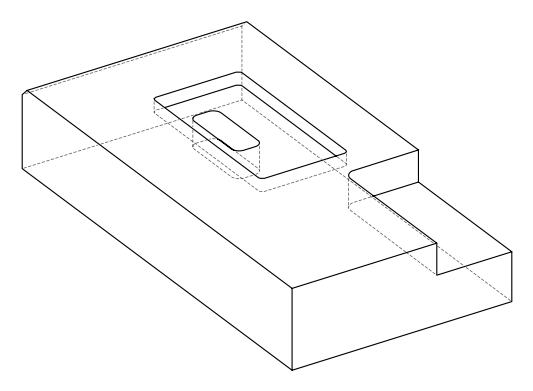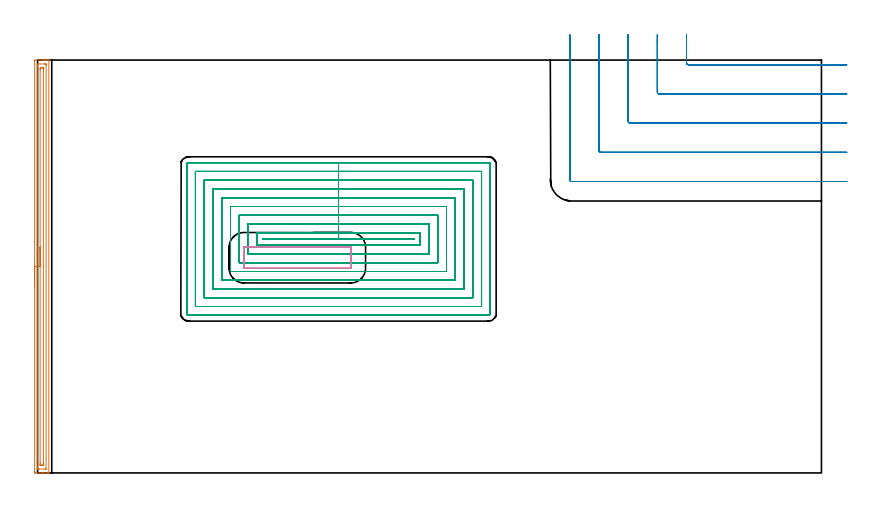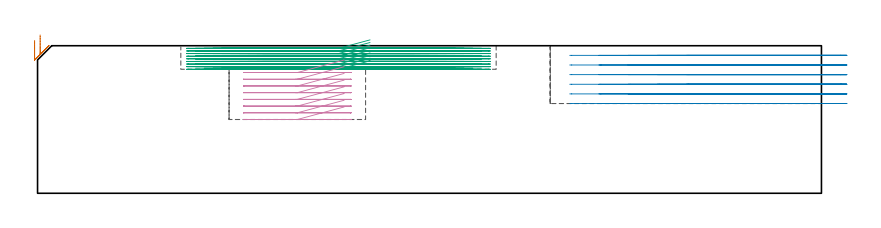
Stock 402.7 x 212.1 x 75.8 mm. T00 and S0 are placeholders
(PLAN: 4 operations, 3 tool changes, 75.3 min)
(1 AREA_MILL | FG_CHAMFER_SURFACE | UGT0205_001 | 5.29 min | 5651 mm3)
(2 MILL_CORNER_NOTCH_RECTANGULAR | CORNER_NOTCH_RECTANGULAR | UGT0201_136 | Follow Part, ap 5, ae 75% | 10.32 min | 298781 mm3)
(3 MILL_RECTANGULAR_POCKET | POCKET_RECTANGULAR_STRAIGHT | NXT0201_008 | Follow Part, ap 1.5, ae 75% | 56.78 min | 165324 mm3)
(4 MILL_RECTANGULAR_POCKET_1 | POCKET_RECTANGULAR_STRAIGHT_1 | UGT0201_133 | Follow Part, ap 3.75, ae 75% | 2.95 min | 45562 mm3)
(TOOL UGT0205_001 | Chamfer Mill 20 x 3 x 45 deg. | D20 FL50 Z2)
(TOOL UGT0201_136 | Carbide End Mill 20.0 | D20 FL30 Z4)
(TOOL NXT0201_008 | ENDMILL 6mm [2P460-0600-NA 1630] | D6 FL26 Z6)
(TOOL UGT0201_133 | Carbide End Mill 15.0 | D15 FL30 Z4)
(OP 1 AREA_MILL)
G17 G21 G94 G90
T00 M6
G54
G17 G0 G90 X-1.5 Y96.05 S1061 M3
G43 Z85.8 H0
Z78.5
G94 G1 Y96.088 Z77.628 F250.
Y96.202 Z76.764
Y96.391 Z75.912
Y96.653 Z75.08
Y96.987 Z74.274
Y97.39 Z73.5
Y97.859 Z72.764
Y98.39 Z72.072
Y98.979 Z71.429
Y99.622 Z70.84
Y100.314 Z70.309
Y101.05 Z69.84
Y101.824 Z69.437
Y102.63 Z69.103
Y103.462 Z68.841
Y104.314 Z68.652
Y105.178 Z68.538
Y106.05 Z68.5
Y211.132
X-1.499 Y211.48 Z68.501
X-1.494 Y212.02 Z68.503
X-1.491 Y212.092 Z68.506
X-0.958 Y212.1 Z69.039
X2.594 Z72.588
X3.138 Z73.135
X3.482 Z73.478
X4.026 Z74.022
X4.37 Z74.365
X5.058 Z75.057
X5.38 Z75.38
X5.764 Y212.093 Z75.755
X5.797 Y212.09 Z75.788
X5.8 Y211.927 Z75.8
Y0.173
X5.797 Y0.01 Z75.788
X5.764 Y0.007 Z75.755
X5.38 Y0. Z75.379
X5.058 Z75.057
X4.37 Z74.365
X3.138 Z73.135
X2.594 Z72.588
X1.978 Z71.973
X-0.958 Y0.001 Z69.039
X-1.2 Y0.003 Z68.797
X-1.492 Y0.008 Z68.506
X-1.494 Y0.08 Z68.503
X-1.499 Y0.62 Z68.501
X-1.5 Y1.165 Z68.5
Y106.05
X-0.086 Z69.914
X-0.085 Y209.709 Z69.915
X-0.07 Y210.09 Z69.93
X0.415 Y210.099 Z70.415
X3.482 Y210.1 Z73.482
X3.967 Y210.099 Z73.967
X4.37 Y210.09 Z74.37
X4.385 Y209.693 Z74.385
X4.386 Y209.677 Z74.386
X4.385 Y2.391 Z74.385
X4.37 Y2.01 Z74.37
X3.885 Y2.001 Z73.885
X0.818 Y2. Z70.818
X0.333 Y2.001 Z70.333
X-0.07 Y2.01 Z69.93
X-0.085 Y2.407 Z69.915
X-0.086 Y2.423 Z69.914
Y106.05
X1.328 Z71.328
X1.329 Y207.013 Z71.329
X1.33 Y207.392 Z71.33
X1.333 Y207.906 Z71.333
X1.336 Y208.086 Z71.336
X1.518 Y208.096 Z71.518
X1.706 Y208.098 Z71.706
X2.402 Y208.1 Z72.402
X2.594 Y208.099 Z72.594
X2.786 Y208.097 Z72.786
X2.914 Y208.093 Z72.914
X2.957 Y208.09 Z72.957
X2.965 Y208.075 Z72.965
X2.967 Y208.032 Z72.967
X2.969 Y207.906 Z72.969
X2.971 Y207.527 Z72.971
X2.972 Y207.013 Z72.972
X2.971 Y5.087 Z72.971
X2.97 Y4.708 Z72.97
X2.967 Y4.194 Z72.967
X2.964 Y4.014 Z72.964
X2.782 Y4.004 Z72.782
X2.594 Y4.002 Z72.594
X1.898 Y4. Z71.898
X1.706 Y4.001 Z71.706
X1.514 Y4.003 Z71.514
X1.386 Y4.007 Z71.386
X1.342 Y4.01 Z71.342
X1.335 Y4.025 Z71.335
X1.333 Y4.068 Z71.333
X1.33 Y4.194 Z71.33
X1.329 Y4.573 Z71.329
X1.328 Y5.087 Z71.328
Y106.05
Y106.922 Z71.367
Y107.787 Z71.48
Y108.638 Z71.669
Y109.47 Z71.932
Y110.276 Z72.265
Y111.05 Z72.668
Y111.786 Z73.137
Y112.478 Z73.668
Y113.121 Z74.257
Y113.71 Z74.901
Y114.242 Z75.593
Y114.71 Z76.328
Y115.113 Z77.102
Y115.447 Z77.908
Y115.709 Z78.74
Y115.898 Z79.592
Y116.012 Z80.457
Y116.05 Z81.328
G0 Z85.8
M5
M2
(OP 2 MILL_CORNER_NOTCH_RECTANGULAR)
G17 G21 G94 G90
T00 M6
G54
G17 G0 G90 X333.4 Y225.1 S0 M3
G43 Z85.8 H0
Z70.85
G94 G1 Y222.1 F250.
Y210.694 F500.
G3 X334.394 Y209.7 R1.
G1 X412.7
X415.7 F250.
G0 Z85.8
X318.4 Y225.1
Z70.85
G1 Y222.1
Y195.694 F500.
G3 X319.394 Y194.7 R1.
G1 X412.7
X415.7 F250.
G0 Z85.8
X303.4 Y225.1
Z70.85
G1 Y222.1
Y180.695 F500.
G3 X304.395 Y179.7 R1.
G1 X412.7
X415.7 F250.
G0 Z85.8
X288.4 Y225.1
Z70.85
G1 Y222.1
Y165.695 F500.
G3 X289.395 Y164.7 R1.
G1 X412.7
X415.7 F250.
G0 Z85.8
X273.4 Y225.1
Z70.85
G1 Y222.1
Y150.695 F500.
G3 X274.395 Y149.7 R1.
G1 X412.7
X415.7 F250.
G0 Z85.8
X333.4 Y225.1
Z65.9
G1 Y222.1
Y210.694 F500.
G3 X334.394 Y209.7 R1.
G1 X412.7
X415.7 F250.
G0 Z85.8
X318.4 Y225.1
Z65.9
G1 Y222.1
Y195.694 F500.
G3 X319.394 Y194.7 R1.
G1 X412.7
X415.7 F250.
G0 Z85.8
X303.4 Y225.1
Z65.9
G1 Y222.1
Y180.695 F500.
G3 X304.395 Y179.7 R1.
G1 X412.7
X415.7 F250.
G0 Z85.8
X288.4 Y225.1
Z65.9
G1 Y222.1
Y165.695 F500.
G3 X289.395 Y164.7 R1.
G1 X412.7
X415.7 F250.
G0 Z85.8
X273.4 Y225.1
Z65.9
G1 Y222.1
Y150.695 F500.
G3 X274.395 Y149.7 R1.
G1 X412.7
X415.7 F250.
G0 Z85.8
X333.4 Y225.1
Z60.95
G1 Y222.1
Y210.694 F500.
G3 X334.394 Y209.7 R1.
G1 X412.7
X415.7 F250.
G0 Z85.8
X318.4 Y225.1
Z60.95
G1 Y222.1
Y195.694 F500.
G3 X319.394 Y194.7 R1.
G1 X412.7
X415.7 F250.
G0 Z85.8
X303.4 Y225.1
Z60.95
G1 Y222.1
Y180.695 F500.
G3 X304.395 Y179.7 R1.
G1 X412.7
X415.7 F250.
G0 Z85.8
X288.4 Y225.1
Z60.95
G1 Y222.1
Y165.695 F500.
G3 X289.395 Y164.7 R1.
G1 X412.7
X415.7 F250.
G0 Z85.8
X273.4 Y225.1
Z60.95
G1 Y222.1
Y150.695 F500.
G3 X274.395 Y149.7 R1.
G1 X412.7
X415.7 F250.
G0 Z85.8
X333.4 Y225.1
Z56.
G1 Y222.1
Y210.694 F500.
G3 X334.394 Y209.7 R1.
G1 X412.7
X415.7 F250.
G0 Z85.8
X318.4 Y225.1
Z56.
G1 Y222.1
Y195.694 F500.
G3 X319.394 Y194.7 R1.
G1 X412.7
X415.7 F250.
G0 Z85.8
X303.4 Y225.1
Z56.
G1 Y222.1
Y180.695 F500.
G3 X304.395 Y179.7 R1.
G1 X412.7
X415.7 F250.
G0 Z85.8
X288.4 Y225.1
Z56.
G1 Y222.1
Y165.695 F500.
G3 X289.395 Y164.7 R1.
G1 X412.7
X415.7 F250.
G0 Z85.8
X273.4 Y225.1
Z56.
G1 Y222.1
Y150.695 F500.
G3 X274.395 Y149.7 R1.
G1 X412.7
X415.7 F250.
G0 Z85.8
X333.4 Y225.1
Z51.05
G1 Y222.1
Y210.694 F500.
G3 X334.394 Y209.7 R1.
G1 X412.7
X415.7 F250.
G0 Z85.8
X318.4 Y225.1
Z51.05
G1 Y222.1
Y195.694 F500.
G3 X319.394 Y194.7 R1.
G1 X412.7
X415.7 F250.
G0 Z85.8
X303.4 Y225.1
Z51.05
G1 Y222.1
Y180.695 F500.
G3 X304.395 Y179.7 R1.
G1 X412.7
X415.7 F250.
G0 Z85.8
X288.4 Y225.1
Z51.05
G1 Y222.1
Y165.695 F500.
G3 X289.395 Y164.7 R1.
G1 X412.7
X415.7 F250.
G0 Z85.8
X273.4 Y225.1
Z51.05
G1 Y222.1
Y150.695 F500.
G3 X274.395 Y149.7 R1.
G1 X412.7
X415.7 F250.
G0 Z85.8
X333.4 Y225.1
Z46.1
G1 Y222.1
Y210.694 F500.
G3 X334.394 Y209.7 R1.
G1 X412.7
X415.7 F250.
G0 Z85.8
X318.4 Y225.1
Z46.1
G1 Y222.1
Y195.694 F500.
G3 X319.394 Y194.7 R1.
G1 X412.7
X415.7 F250.
G0 Z85.8
X303.4 Y225.1
Z46.1
G1 Y222.1
Y180.695 F500.
G3 X304.395 Y179.7 R1.
G1 X412.7
X415.7 F250.
G0 Z85.8
X288.4 Y225.1
Z46.1
G1 Y222.1
Y165.695 F500.
G3 X289.395 Y164.7 R1.
G1 X412.7
X415.7 F250.
G0 Z85.8
X273.4 Y225.1
Z46.1
G1 Y222.1
Y150.695 F500.
G3 X274.395 Y149.7 R1.
G1 X412.7
X415.7 F250.
G0 Z85.8
M5
M2
(OP 3 MILL_RECTANGULAR_POCKET)
G17 G21 G94 G90
T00 M6
G54
G17 G0 G90 X170.814 Y120.4 S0 M3
G43 Z85.8 H1
Z78.8
G94 G1 X154.6 Z74.455 F250.
X115.6 F500.
Y120.
X193.6
Y120.4
X154.6
Y123.4
X112.6
Y117.
X196.6
Y123.4
X154.6
Y127.9
X108.1
Y112.5
X201.1
Y127.9
X154.6
Y132.4
X103.6
Y108.
X205.6
Y132.4
X154.6
Y136.9
X99.1
Y103.5
X210.1
Y136.9
X154.6
Y141.4
X94.6
Y99.
X214.6
Y141.4
X154.6
Y145.9
X90.1
Y94.5
X219.1
Y145.9
X154.6
Y150.4
X85.6
Y90.
X223.6
Y150.4
X154.6
Y154.9
X81.1
Y85.5
X228.1
Y154.9
X154.6
Y159.4
X77.4
G3 X76.6 Y158.6 R0.8
G1 Y81.8
G3 X77.4 Y81. R0.8
G1 X231.8
G3 X232.6 Y81.8 R0.8
G1 Y158.6
G3 X231.8 Y159.4 R0.8
G1 X154.6
X153.6
G0 X170.814 Y120.4 Z77.455
G1 X154.6 Z73.111 F250.
X115.6 F500.
Y120.
X193.6
Y120.4
X154.6
Y123.4
X112.6
Y117.
X196.6
Y123.4
X154.6
Y127.9
X108.1
Y112.5
X201.1
Y127.9
X154.6
Y132.4
X103.6
Y108.
X205.6
Y132.4
X154.6
Y136.9
X99.1
Y103.5
X210.1
Y136.9
X154.6
Y141.4
X94.6
Y99.
X214.6
Y141.4
X154.6
Y145.9
X90.1
Y94.5
X219.1
Y145.9
X154.6
Y150.4
X85.6
Y90.
X223.6
Y150.4
X154.6
Y154.9
X81.1
Y85.5
X228.1
Y154.9
X154.6
Y159.4
X77.4
G3 X76.6 Y158.6 R0.8
G1 Y81.8
G3 X77.4 Y81. R0.8
G1 X231.8
G3 X232.6 Y81.8 R0.8
G1 Y158.6
G3 X231.8 Y159.4 R0.8
G1 X154.6
X153.6
G0 X170.814 Y120.4 Z76.111
G1 X154.6 Z71.767 F250.
X115.6 F500.
Y120.
X193.6
Y120.4
X154.6
Y123.4
X112.6
Y117.
X196.6
Y123.4
X154.6
Y127.9
X108.1
Y112.5
X201.1
Y127.9
X154.6
Y132.4
X103.6
Y108.
X205.6
Y132.4
X154.6
Y136.9
X99.1
Y103.5
X210.1
Y136.9
X154.6
Y141.4
X94.6
Y99.
X214.6
Y141.4
X154.6
Y145.9
X90.1
Y94.5
X219.1
Y145.9
X154.6
Y150.4
X85.6
Y90.
X223.6
Y150.4
X154.6
Y154.9
X81.1
Y85.5
X228.1
Y154.9
X154.6
Y159.4
X77.4
G3 X76.6 Y158.6 R0.8
G1 Y81.8
G3 X77.4 Y81. R0.8
G1 X231.8
G3 X232.6 Y81.8 R0.8
G1 Y158.6
G3 X231.8 Y159.4 R0.8
G1 X154.6
X153.6
G0 X170.814 Y120.4 Z74.767
G1 X154.6 Z70.422 F250.
X115.6 F500.
Y120.
X193.6
Y120.4
X154.6
Y123.4
X112.6
Y117.
X196.6
Y123.4
X154.6
Y127.9
X108.1
Y112.5
X201.1
Y127.9
X154.6
Y132.4
X103.6
Y108.
X205.6
Y132.4
X154.6
Y136.9
X99.1
Y103.5
X210.1
Y136.9
X154.6
Y141.4
X94.6
Y99.
X214.6
Y141.4
X154.6
Y145.9
X90.1
Y94.5
X219.1
Y145.9
X154.6
Y150.4
X85.6
Y90.
X223.6
Y150.4
X154.6
Y154.9
X81.1
Y85.5
X228.1
Y154.9
X154.6
Y159.4
X77.4
G3 X76.6 Y158.6 R0.8
G1 Y81.8
G3 X77.4 Y81. R0.8
G1 X231.8
G3 X232.6 Y81.8 R0.8
G1 Y158.6
G3 X231.8 Y159.4 R0.8
G1 X154.6
X153.6
G0 X170.814 Y120.4 Z73.422
G1 X154.6 Z69.078 F250.
X115.6 F500.
Y120.
X193.6
Y120.4
X154.6
Y123.4
X112.6
Y117.
X196.6
Y123.4
X154.6
Y127.9
X108.1
Y112.5
X201.1
Y127.9
X154.6
Y132.4
X103.6
Y108.
X205.6
Y132.4
X154.6
Y136.9
X99.1
Y103.5
X210.1
Y136.9
X154.6
Y141.4
X94.6
Y99.
X214.6
Y141.4
X154.6
Y145.9
X90.1
Y94.5
X219.1
Y145.9
X154.6
Y150.4
X85.6
Y90.
X223.6
Y150.4
X154.6
Y154.9
X81.1
Y85.5
X228.1
Y154.9
X154.6
Y159.4
X77.4
G3 X76.6 Y158.6 R0.8
G1 Y81.8
G3 X77.4 Y81. R0.8
G1 X231.8
G3 X232.6 Y81.8 R0.8
G1 Y158.6
G3 X231.8 Y159.4 R0.8
G1 X154.6
X153.6
G0 X170.814 Y120.4 Z72.078
G1 X154.6 Z67.733 F250.
X115.6 F500.
Y120.
X193.6
Y120.4
X154.6
Y123.4
X112.6
Y117.
X196.6
Y123.4
X154.6
Y127.9
X108.1
Y112.5
X201.1
Y127.9
X154.6
Y132.4
X103.6
Y108.
X205.6
Y132.4
X154.6
Y136.9
X99.1
Y103.5
X210.1
Y136.9
X154.6
Y141.4
X94.6
Y99.
X214.6
Y141.4
X154.6
Y145.9
X90.1
Y94.5
X219.1
Y145.9
X154.6
Y150.4
X85.6
Y90.
X223.6
Y150.4
X154.6
Y154.9
X81.1
Y85.5
X228.1
Y154.9
X154.6
Y159.4
X77.4
G3 X76.6 Y158.6 R0.8
G1 Y81.8
G3 X77.4 Y81. R0.8
G1 X231.8
G3 X232.6 Y81.8 R0.8
G1 Y158.6
G3 X231.8 Y159.4 R0.8
G1 X154.6
X153.6
G0 X170.814 Y120.4 Z70.733
G1 X154.6 Z66.389 F250.
X115.6 F500.
Y120.
X193.6
Y120.4
X154.6
Y123.4
X112.6
Y117.
X196.6
Y123.4
X154.6
Y127.9
X108.1
Y112.5
X201.1
Y127.9
X154.6
Y132.4
X103.6
Y108.
X205.6
Y132.4
X154.6
Y136.9
X99.1
Y103.5
X210.1
Y136.9
X154.6
Y141.4
X94.6
Y99.
X214.6
Y141.4
X154.6
Y145.9
X90.1
Y94.5
X219.1
Y145.9
X154.6
Y150.4
X85.6
Y90.
X223.6
Y150.4
X154.6
Y154.9
X81.1
Y85.5
X228.1
Y154.9
X154.6
Y159.4
X77.4
G3 X76.6 Y158.6 R0.8
G1 Y81.8
G3 X77.4 Y81. R0.8
G1 X231.8
G3 X232.6 Y81.8 R0.8
G1 Y158.6
G3 X231.8 Y159.4 R0.8
G1 X154.6
X153.6
G0 X170.814 Y120.4 Z69.389
G1 X154.6 Z65.044 F250.
X115.6 F500.
Y120.
X193.6
Y120.4
X154.6
Y123.4
X112.6
Y117.
X196.6
Y123.4
X154.6
Y127.9
X108.1
Y112.5
X201.1
Y127.9
X154.6
Y132.4
X103.6
Y108.
X205.6
Y132.4
X154.6
Y136.9
X99.1
Y103.5
X210.1
Y136.9
X154.6
Y141.4
X94.6
Y99.
X214.6
Y141.4
X154.6
Y145.9
X90.1
Y94.5
X219.1
Y145.9
X154.6
Y150.4
X85.6
Y90.
X223.6
Y150.4
X154.6
Y154.9
X81.1
Y85.5
X228.1
Y154.9
X154.6
Y159.4
X77.4
G3 X76.6 Y158.6 R0.8
G1 Y81.8
G3 X77.4 Y81. R0.8
G1 X231.8
G3 X232.6 Y81.8 R0.8
G1 Y158.6
G3 X231.8 Y159.4 R0.8
G1 X154.6
X153.6
G0 X170.814 Y120.4 Z68.044
G1 X154.6 Z63.7 F250.
X115.6 F500.
Y120.
X193.6
Y120.4
X154.6
Y123.4
X112.6
Y117.
X196.6
Y123.4
X154.6
Y127.9
X108.1
Y112.5
X201.1
Y127.9
X154.6
Y132.4
X103.6
Y108.
X205.6
Y132.4
X154.6
Y136.9
X99.1
Y103.5
X210.1
Y136.9
X154.6
Y141.4
X94.6
Y99.
X214.6
Y141.4
X154.6
Y145.9
X90.1
Y94.5
X219.1
Y145.9
X154.6
Y150.4
X85.6
Y90.
X223.6
Y150.4
X154.6
Y154.9
X81.1
Y85.5
X228.1
Y154.9
X154.6
Y159.4
X77.4
G3 X76.6 Y158.6 R0.8
G1 Y81.8
G3 X77.4 Y81. R0.8
G1 X231.8
G3 X232.6 Y81.8 R0.8
G1 Y158.6
G3 X231.8 Y159.4 R0.8
G1 X154.6
X153.6
G0 Z85.8
M5
M2
(OP 4 MILL_RECTANGULAR_POCKET_1)
G17 G21 G94 G90
T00 M6
G54
G17 G0 G90 X157.505 Y116. S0 M3
G43 Z85.8 H0
Z68.464
G94 G1 X133.45 Z62.018 F250.
X106. F500.
X105.945 Y115.995
X105.905 Y115.955
X105.9 Y115.9
Y105.2
X105.905 Y105.145
X105.945 Y105.105
X106. Y105.1
X160.9
X160.955 Y105.105
X160.995 Y105.145
X161. Y105.2
Y115.9
X160.995 Y115.955
X160.955 Y115.995
X160.9 Y116.
X133.45
X132.45
G0 X157.505 Z65.018
G1 X133.45 Z58.573 F250.
X106. F500.
X105.945 Y115.995
X105.905 Y115.955
X105.9 Y115.9
Y105.2
X105.905 Y105.145
X105.945 Y105.105
X106. Y105.1
X160.9
X160.955 Y105.105
X160.995 Y105.145
X161. Y105.2
Y115.9
X160.995 Y115.955
X160.955 Y115.995
X160.9 Y116.
X133.45
X132.45
G0 X157.505 Z61.573
G1 X133.45 Z55.127 F250.
X106. F500.
X105.945 Y115.995
X105.905 Y115.955
X105.9 Y115.9
Y105.2
X105.905 Y105.145
X105.945 Y105.105
X106. Y105.1
X160.9
X160.955 Y105.105
X160.995 Y105.145
X161. Y105.2
Y115.9
X160.995 Y115.955
X160.955 Y115.995
X160.9 Y116.
X133.45
X132.45
G0 X157.505 Z58.127
G1 X133.45 Z51.682 F250.
X106. F500.
X105.945 Y115.995
X105.905 Y115.955
X105.9 Y115.9
Y105.2
X105.905 Y105.145
X105.945 Y105.105
X106. Y105.1
X160.9
X160.955 Y105.105
X160.995 Y105.145
X161. Y105.2
Y115.9
X160.995 Y115.955
X160.955 Y115.995
X160.9 Y116.
X133.45
X132.45
G0 X157.505 Z54.682
G1 X133.45 Z48.236 F250.
X106. F500.
X105.945 Y115.995
X105.905 Y115.955
X105.9 Y115.9
Y105.2
X105.905 Y105.145
X105.945 Y105.105
X106. Y105.1
X160.9
X160.955 Y105.105
X160.995 Y105.145
X161. Y105.2
Y115.9
X160.995 Y115.955
X160.955 Y115.995
X160.9 Y116.
X133.45
X132.45
G0 X157.505 Z51.236
G1 X133.45 Z44.791 F250.
X106. F500.
X105.945 Y115.995
X105.905 Y115.955
X105.9 Y115.9
Y105.2
X105.905 Y105.145
X105.945 Y105.105
X106. Y105.1
X160.9
X160.955 Y105.105
X160.995 Y105.145
X161. Y105.2
Y115.9
X160.995 Y115.955
X160.955 Y115.995
X160.9 Y116.
X133.45
X132.45
G0 X157.505 Z47.791
G1 X133.45 Z41.345 F250.
X106. F500.
X105.945 Y115.995
X105.905 Y115.955
X105.9 Y115.9
Y105.2
X105.905 Y105.145
X105.945 Y105.105
X106. Y105.1
X160.9
X160.955 Y105.105
X160.995 Y105.145
X161. Y105.2
Y115.9
X160.995 Y115.955
X160.955 Y115.995
X160.9 Y116.
X133.45
X132.45
G0 X157.505 Z44.345
G1 X133.45 Z37.9 F250.
X106. F500.
X105.945 Y115.995
X105.905 Y115.955
X105.9 Y115.9
Y105.2
X105.905 Y105.145
X105.945 Y105.105
X106. Y105.1
X160.9
X160.955 Y105.105
X160.995 Y105.145
X161. Y105.2
Y115.9
X160.995 Y115.955
X160.955 Y115.995
X160.9 Y116.
X133.45
X132.45
G0 Z85.8
M5
M2
